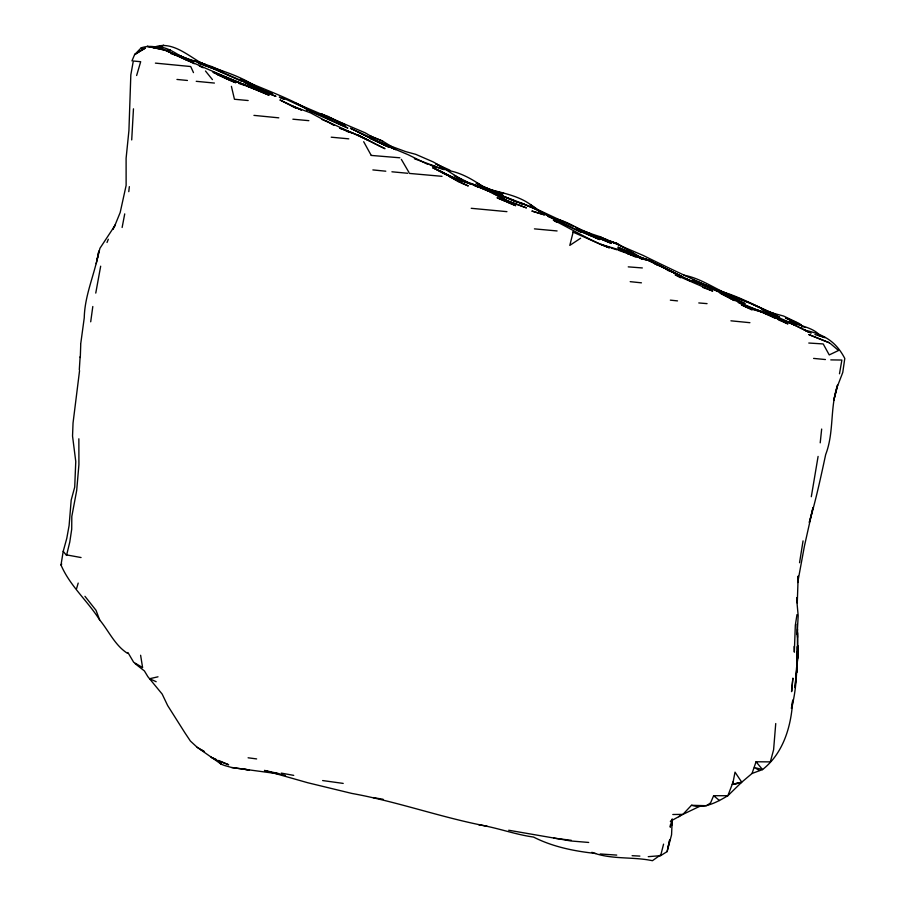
<?xml version="1.0" encoding="UTF-8"?>
<svg xmlns="http://www.w3.org/2000/svg" width="906" height="906" viewBox="0 0 906 906"><rect width="100%" height="100%" fill="white"/><g stroke="black" fill="none" stroke-linecap="round" stroke-linejoin="round"><path stroke-width="1.36" d="M797.099 646.691C796.94 667.348 796.963 688.356 791.425 708.413L792.739 700.089C791.38 725.797 783.588 753.09 762.535 769.579L752.037 773.475L741.742 782.184L732.229 784.324L727.869 795.706C717.02 802.161 704.472 809.115 691.493 805.287L682.898 814.381L670.327 821.312M797.473 655.004L797.507 629.081M795.015 687.609L797.71 658.254L797.597 632.773M80.294 357.496L80.747 344.314M672.229 819.262L671.561 834.811L667.11 851.606L660.644 855.66L648.254 856.668M797.756 650.293L797.257 662.932L797.71 651.844M797.314 601.844L798.186 576.057L797.744 579.919M797.71 658.254L798.05 645.831M797.133 634.664L798.186 615.82L796.759 600.146M671.833 824.154L672.139 819.092M671.765 825.298L672.105 819.783M79.298 369.773L80.136 356.715M670.44 824.596L670.259 827.212L671.629 820.326M795.978 676.589L796.918 664.313L796.668 672.648L796.567 667.394M795.015 687.495L795.74 679.319M775.74 723.543L773.599 749.783L770.327 761.878L756.046 761.776L752.037 773.475M131.71 139.932L133.465 108.822M80.759 343.533L84.258 317.78C84.7 294.756 95.062 273.533 98.856 250.996L96.999 259.852M820.213 442.841L821.663 429.048M741.742 782.184L735.026 772.15L732.626 784.46L741.278 782.637L727.869 795.706L713.634 795.706L710.621 802.795L706.635 805.717L691.493 805.287M128.777 191.664L129.343 186.636M799.545 562.717L803.056 540.882M92.808 306.511L90.702 321.811M818.095 456.42L811.312 496.715M79.558 370.656L73.035 423.057L72.537 436.024L75.764 461.505L74.711 487.1L71.189 500.089L69.105 525.559L66.772 538.379L63.216 551.312L60.996 564.982C69.864 585.842 87.599 600.859 99.649 619.908C108.856 631.052 114.858 645.208 127.361 653.26M796.974 614.619L795.321 625.333L794.336 652.139L794.12 646.488M100.668 266.194L95.764 293.091M839.488 373.782L841.878 360.044L830.779 359.886M122.129 227.485L124.722 213.895M96.206 263.635L99.932 248.312L114.734 225.854L120.204 212.434L126.127 185.413L126.104 158.278L128.924 130.532L130.826 74.858L133.318 61.008L140.679 61.71L136.636 75.504M63.216 551.312L66.534 555.457L69.785 542.037L71.71 529.172L71.812 516.454L76.682 490.497L78.913 464.653L78.856 438.798M667.11 851.606L669.704 839.953L667.903 847.552M797.71 582.524L804.381 546.318L813.044 507.53L809.307 522.445C815.842 500.078 820.802 477.326 825.672 454.552C834.301 432.207 829.783 407.655 837.574 385.084L833.814 400.169L837.404 386.375L842.761 372.479L844.788 358.448C835.649 340.984 823.611 334.28 804.347 330.067L808.922 332.196M573.249 231.698L569.806 245.39L580.61 238.244M660.644 855.66L663.577 844.132M732.897 781.969L732.229 784.324L741.278 782.637M76.546 588.685L78.199 583.079M107.021 242.491L108.312 239.263M131.959 60.883L134.62 54.598L141.245 47.825C158.335 42.05 173.273 55.402 188.55 60.781L165.753 50.521L181.653 57.055L170.94 53.647M115.13 224.858L112.922 229.241L114.734 225.854M60.996 564.982L61.744 563.996M678.821 816.736L680.984 814.981M660.848 854.709L652.433 860.7C632.422 856.453 611.222 859.873 591.856 852.308M153.318 47.599C172.627 39.196 190.543 58.29 206.817 66.002M699.398 806.476L682.898 814.381L672.796 814.505M157.1 47.429L163.748 45.3L156.126 47.576M158.006 676.805L149.637 678.73L156.172 681.72M154.496 47.316C168.244 44.926 178.097 56.761 190.203 60.385M616.737 855.094L600.134 853.962M632.116 855.694L639.874 856.091M167.451 49.785L170.203 49.977L167.406 49.739M628.243 266.862L642.343 267.95M399.874 157.791L371.211 155.424M442.015 176.319L409.501 173.431M588.696 842.455L570.882 840.972L508.685 830.236M698.786 302.944L707.054 303.635M506.93 211.653L471.222 208.301M308.855 120.668L292.876 119.196M534.438 228.867L557.088 230.951M248.165 100.532L234.45 99.252L231.404 86.353M348.787 138.845L331.222 137.191M391.913 171.789L407.813 173.284M155.402 63.126L190.702 66.534L193.488 72.616M196.228 81.314L214.405 83.058M176.953 79.445L187.44 80.464M813.588 358.402L825.423 359.546M278.788 117.837L253.94 115.379M372.864 169.92L385.797 171.2M749.919 322.695L730.927 320.815M630.191 281.664L641.448 282.831M670.338 300.146L677.518 300.894M808.786 343.034L823.203 343.94L829.25 354.925L838.537 350.486L830.043 343.261M449.251 170.679C461.879 173.137 473.283 179.818 483.713 187.202L477.36 182.978M278.131 773.803L231.721 767.518L224.745 765.559L221.336 764.279L197.18 747.303L190.407 741.063L184.903 732.807L167.644 705.536L162.185 694.098L147.893 676.714L144.416 670.95L135.175 663.702M553.872 838.141L571.346 840.326M248.097 757.79L256.636 758.922M231.721 767.518L249.444 770.009L242.117 768.968M595.604 853.475C574.234 851.142 552.853 846.895 533.532 837.065C514.97 834.494 497.258 827.699 478.73 824.754M322.627 780.553L343.204 783.407M141.245 47.825L142.582 48.052M373.159 797.586L383.068 799.262M487.156 826.249C441.426 817.631 397.575 801.617 351.845 793.43L307.734 782.739L264.473 770.44L278.629 773.554M274.756 772.886L285.469 775.468M66.976 554.97L81.064 557.541M281.268 773.112L293.725 775.377M503.136 193.691L486.658 188.595C503.906 193.59 523.294 196.115 536.409 209.682L530.44 204.552L538.107 209.75L573.034 226.172M797.246 323.736L801.04 324.586L802.048 327.179M490.452 190.147L504.042 193.488M602.116 239.241L617.552 243.725L641.958 258.278L626.057 249.082M639.443 258.233L646.816 260.09L618.775 249.716L600.984 244.405M430.214 165.028L446.137 169.796L461.618 179.694M683.634 275.141C703.611 278.674 719.409 292.683 738.786 298.119M430.316 165.062L441.449 168.856M768.277 311.89L783.622 316.058L799.681 323.725M751.425 309.139L760.7 311.698L741.425 304.801L751.935 309.954M346.296 131.257L352.91 133.137L339.727 128.154L358.38 135.232L384.993 148.686L376.828 144.824M219.377 70.43L222.819 71.461L212.14 66.704L194.428 60.645L205.277 64.485L198.516 61.755L204.394 64.87M672.343 271.891L686.748 279.241L700.281 283.771L690.406 280.815L700.281 283.771L730.7 297.202L717.19 290.701L745.094 303.646L729.319 296.432M814.913 334.552L825.185 337.632L818.435 335.265M586.692 233.601L617.552 243.725L608.436 240.588L643.283 255.492C667.733 267.666 692.444 279.093 717.167 290.554M644.891 259.037L652.909 261.46L640.1 257.044L643.554 258.629M489.591 191.121C471.675 182.015 451.154 179.614 434.359 168.131M611.573 248.131L616.963 249.796M769.443 312.344L775.638 314.257C757.733 307.293 741.233 297.327 722.671 291.925L730.746 295.22M610.225 247.712L600.871 244.405L609.274 247.791C589.602 240.384 571.946 229.195 553.294 220.09L556.748 222.242M635.785 257.1L627.45 253.499L646.193 259.32L655.842 263.374L674.268 272.819L646.193 259.32L681.901 276.613L657.043 264.133M728.707 295.084L750.055 303.204L777.552 315.911L751.833 303.793L693.169 279.909L725.604 293.363L715.853 289.49M468.662 183.34L452.581 177.769L461.131 181.03L432.672 167.78L441.177 171.37L451.131 177.055L442.694 172.638L446.284 174.586M414.382 158.743L436.182 166.636M193.374 61.37L174.745 54.643L192.944 60.453L214.122 68.833L198.38 63.375M492.819 192.819C516.805 200.69 540.418 209.977 562.105 223.046L554.449 219.184M599.523 236.545L607.7 240.237L599.523 236.545L581.709 230.622L590.565 233.748L575.537 227.247M777.167 318.199L793.996 324.722L811.13 333.182M238.686 83.386L245.288 85.583M627.45 253.499L639.047 257.542M306.33 109.501L317.723 113.443L306.432 109.615M246.579 86.036L254.326 88.731L213.895 72.367L269.082 95.232C240.769 83.092 212.276 71.495 184.212 58.754L194.28 63.726M581.607 230.917L611.131 243.272L581.607 230.917L590.542 235.673L581.482 231.732L599.67 239.569C584.313 233.374 571.358 222.253 554.846 218.629L561.629 221.676M548.198 216.285L563.759 221.744M618.322 250.215L626.148 253.023M262.581 91.449L275.968 96.33L250.724 86.036L261.37 91.008M702.546 287.349L712.694 291.064L675.095 274.722L680.542 277.757M797.642 324.416L789.67 321.494C799.477 326.001 812.218 327.009 819.885 335.288M667.224 270.203L673.294 272.446L664.596 268.051L690.893 280.985L686.748 279.241L689.194 280.294M654.63 263.861L662.932 266.953L656.329 264.473M486.59 188.652L502.094 195.028L476.16 183.25L481.686 186.217M591.799 235.719L599.455 238.572L582.864 231.936L590.474 235.073M469.92 183.714L463.895 181.132L508.493 198.708M203.691 64.281C220.871 70.702 238.663 75.266 254.235 85.526L243.907 80.453C264.688 89.558 286.07 97.067 305.968 108.188L295.9 103.307L365.299 132.876L371.528 136.557L382.592 141.064L393.974 148.052M482.615 186.455L494.733 191.132M474.857 185.764L478.81 187.293M591.765 235.583L599.455 238.572M509.682 199.195L517.892 202.412M604.744 238.912L617.19 243.816L623.838 247.768M627.031 252.831L636.499 256.557L618.096 248.731L625.763 252.242M463.895 181.132L472.354 184.496L454.28 175.492L461.494 179.728M228.301 79.762L235.673 82.718L217.032 74.292L227.044 79.162M572.785 231.993L599.704 243.986M309.841 111.381L313.567 112.876M378.096 141.88L350.441 128.267L395.797 149.615L379.342 142.389M390.09 146.262L380.294 142.31L405.786 151.642L415.797 154.36L433.147 161.891L448.651 170.634L435.775 163.895M529.682 206.545L519.829 202.536L537.575 209.875M460.826 182.921L468.3 185.957L449.625 176.613L459.58 182.423M382.592 141.064L370.418 136.081L371.528 136.557M473.6 185.005L483.487 189.048M783.645 320.339L793.996 324.722C776.306 315.107 756.453 310.973 738.254 302.581M219.059 75.164L231.143 80.34M471.188 183.408L487.179 190.464M484.076 189.32L491.596 192.412M699.024 283.374L718.628 291.358L717.19 290.701M186.002 58.267L179.173 55.425L193.238 61.314M322.026 119.513L326.941 121.563L310.543 112.842L291.777 105.911L301.483 110.034M729.908 298.199L734.336 300.543L719.964 293C741.867 304.994 765.808 312.208 787.869 323.918L782.716 321.698M506.805 201.936L515.729 205.685L497.032 197.723L505.582 201.415M216.115 759.375L211.109 757.223L217.802 760.712L228.652 764.755L218.618 760.451M548.13 216.466L553.181 218.64M778.401 319.829L781.436 321.143M301.415 109.988L279.931 99.977L295.741 108.097M761.516 309.625L769.285 313.046M502.094 195.028L487.349 188.471L493.736 191.325M646.193 259.32L660.112 265.515M769.16 314.982L779.647 319.637M199.388 66.059L203.238 67.769M435.922 163.907L449.863 170.135M466.386 182.049L469.965 183.646M314.812 113.375L347.859 128.052L286.647 99.569L279.274 97.112L283.906 99.4M460.384 179.343L469.693 183.522M236.602 79.06L201.245 63.284L243.691 81.597L251.608 85.821L244.11 82.435M237.859 79.626L241.608 81.314M642.241 258.765L617.903 247.123L641.89 258.403M741.606 304.903L747.677 307.666M427.825 164.382L407.938 154.62L381.585 143.59L389.15 147.304M519.07 202.865L522.513 204.45M808.888 332.162L791.708 323.782M626.726 251.347L642.411 258.844M177.836 55.266L182.287 57.361L180.226 56.036M369.127 137.486L370.203 137.995L358.108 131.982M212.933 72.333L217.87 74.677M636.012 255.741L642.116 258.708M794.2 322.264L785.581 317.927L795.57 322.151L804.924 327.553M796.657 323.499L800.349 325.356M635.468 255.447L641.776 258.652M576.318 228.04L590.519 235.243M554.098 219.173L558.764 221.54M561.097 222.717L581.38 232.321L537.87 210.43L552.943 218.55M480.961 187.417L488.674 191.325M768.39 314.665L756.85 309.886L775.106 318.221M489.829 191.925L507.79 200.951L526.284 207.825L507.79 200.951L492.298 192.785M389.41 147.361L369.886 138.233L387.496 146.387M375.673 144.201L358.38 135.232L368.799 140.521L326.783 121.302L333.963 125.379M442.887 168.969L439.421 167.066L444.087 169.705M759.477 770.462L754.415 767.518L762.535 769.579L756.046 761.776M200.804 749.5L204.462 751.697L197.18 747.303M713.634 795.706L719.489 800.553M219.637 762.682L221.336 764.279L219.614 762.218M205.481 71.008L212.434 79.603M84.949 596.295L96.025 610.304L99.649 619.908M127.927 652.513L133.658 662.252L142.604 667.586L140.611 655.253M401.335 159.343L408.957 172.4M363.68 141.71L371.086 155.141M796.77 597.598L797.371 603.056L796.782 597.666M796.623 652.252L796.952 659.862L796.906 656.465M797.099 624.347L797.518 637.36M791.64 690.768L791.584 691.652L792.897 678.118L791.64 690.768M141.88 49.989L134.62 54.598L145.368 48.12L141.88 49.989M154.031 47.667L147.066 46.331L164.847 50.124L154.031 47.667M544.313 214.847L532.071 211.098L544.313 214.847M272.072 93.477L254.269 87.225L272.072 93.477M829.364 342.785L808.979 334.631L829.364 342.785M327.983 116.444L320.577 113.578L345.435 125.017L327.983 116.444M779.568 317.123L765.525 311.392L779.568 317.123M517.847 202.355L501.154 195.311L517.79 202.332M264.858 90.985L240.328 79.298L264.858 90.985"/></g></svg>
